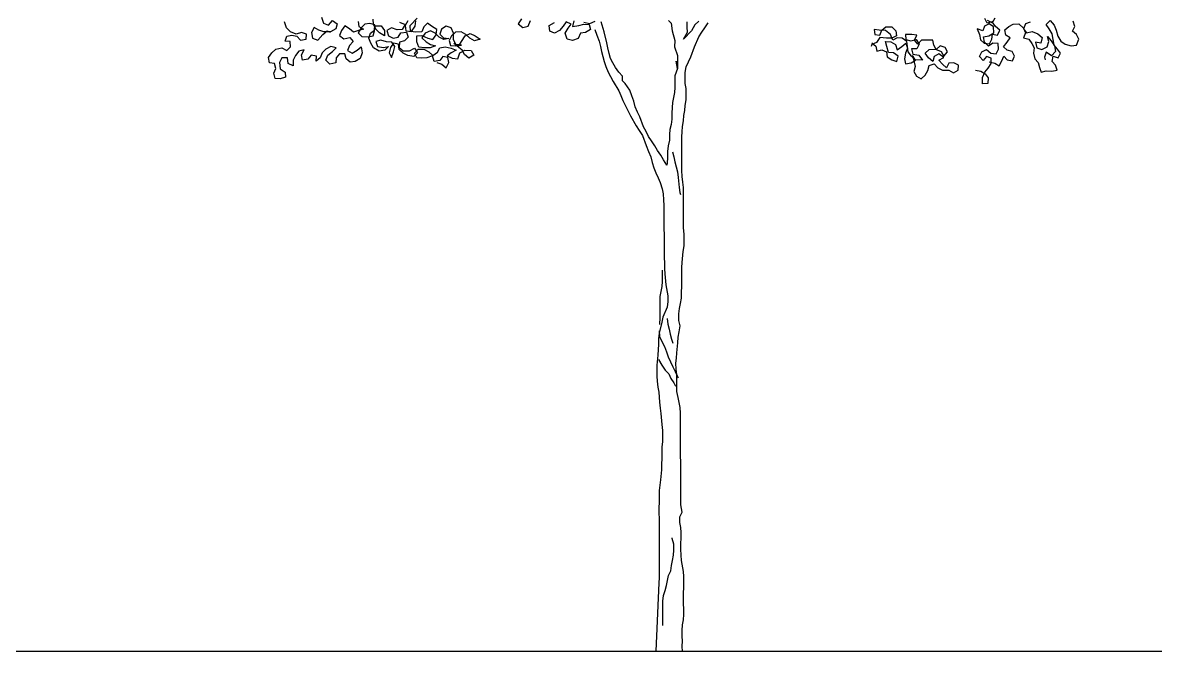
# Model space of a CAD drawing. Header units: millimetres. Extents: x 454 to 24074, y 929 to 15016.
# Drawn here: x 5746 to 8251, y 941 to 2330 of the extents above; entities that cross this region are included whole.
import ezdxf

# ---------------------------------------------------------------- set-up
doc = ezdxf.new("R2010")
doc.units = ezdxf.units.MM
doc.layers.add('cadblocksdwg.com', color=255, linetype='Continuous')

# ---------------------------------------------------------------- blocks, each defined once
blk = doc.blocks.new('Trees side 017_cad-block.com')
at = {"color": 0}
for points in [[(187.4, 2727.5), (169.6, 2711.6), (155.8, 2685.9), (120.3, 2650.3), (138, 2680), (136, 2701.7), (136, 2725.4)], [(116.8, -0.9), (114.8, 20.9), (116.7, 42.6), (114.7, 64.4), (114.7, 90.1), (116.6, 113.8), (120.6, 135.6), (122.5, 159.3), (122.5, 183), (120.5, 204.8), (120.5, 252.2), (122.4, 274), (122.4, 323.4), (120.4, 345.1), (112.4, 392.6), (110.4, 416.3), (108.4, 442), (108.4, 465.7), (110.4, 489.4), (110.4, 513.2), (108.4, 534.9), (104.4, 556.6), (104.4, 582.3), (114.2, 602.1), (108.3, 633.8), (107.9, 1031.1), (105.9, 1054.9), (98, 1098.3), (92, 1124), (91.9, 1197.2), (88, 1220.9), (87.9, 1246.6), (89.9, 1268.4), (91.8, 1292.1), (95.8, 1335.6), (97.7, 1359.3), (101.6, 1383), (105.6, 1408.7), (99.6, 1432.4), (99.6, 1460.1), (103.5, 1483.9), (107.5, 1505.6), (111.4, 1529.3), (111.4, 1555), (113.3, 1578.8), (113.3, 1661.8), (115.2, 1683.5), (119.1, 1731), (123.1, 1754.7), (123, 1806.1), (121, 1833.8), (120.8, 2007.8), (116.9, 2031.5), (114.9, 2055.2), (112.9, 2080.9), (112.7, 2227.2), (114.7, 2249), (116.6, 2272.7), (120.6, 2296.4), (122.5, 2320.1), (126.5, 2341.9), (128.4, 2363.6), (132.4, 2387.4), (132.3, 2436.8), (128.3, 2458.5), (128.3, 2506), (132.2, 2529.7), (152, 2573.2), (167.7, 2616.7), (187.5, 2660.2), (199.3, 2680), (213.1, 2699.8), (227, 2721.6)], [(1444.8, 2552.4), (1469.2, 2546.4), (1487.9, 2534.5), (1500.4, 2555.9), (1508.5, 2577), (1523.1, 2560.4), (1546.5, 2556.1), (1554.6, 2577.1), (1545, 2596.7), (1523.3, 2602.1), (1507, 2617.7), (1523.2, 2636.7), (1536.7, 2656.4), (1518, 2668.2), (1513.6, 2690.9), (1530.1, 2705.5), (1549.8, 2715.1), (1574.5, 2716.2), (1594.6, 2698.3), (1602.4, 2677.6), (1594.4, 2656.5), (1617.1, 2649.5), (1630, 2631.9), (1639.6, 2612.3), (1636.9, 2589.9), (1642.4, 2565.5), (1657, 2548.9), (1663.2, 2527.2), (1671.1, 2506.6), (1692.7, 2512.7), (1716.8, 2511.1), (1739.5, 2515.6), (1733.4, 2537.2), (1718.7, 2553.8), (1723.1, 2577.2), (1744.1, 2569.1), (1754.9, 2589.5), (1742, 2607.1), (1727.4, 2623.7), (1721.9, 2648.1), (1718.1, 2673.5), (1704.8, 2695.5), (1691.9, 2713.1), (1709.1, 2730.4), (1727.5, 2711.5), (1736.3, 2689.1), (1742.8, 2663), (1756.1, 2641), (1774.8, 2629.2), (1800.3, 2621.5), (1824, 2624.3), (1833.4, 2650.7), (1823.9, 2670.4), (1805.9, 2684.9), (1816.6, 2705.3), (1809.5, 2728.7)], [(-947.9, 2549.7), (-926.2, 2541.8), (-908.3, 2526), (-896.5, 2549.7), (-900.5, 2571.5), (-922.2, 2575.4), (-936.1, 2557.6), (-959.8, 2553.6), (-967.7, 2577.4), (-991.4, 2569.4), (-1013.2, 2567.4), (-1034.9, 2569.4), (-1044.8, 2589.1), (-1029, 2607), (-1005.3, 2607), (-983.5, 2595.1), (-965.7, 2579.3), (-946, 2593.2), (-936.1, 2613), (-912.4, 2616.9), (-886.7, 2611), (-864.9, 2603.1), (-886.7, 2591.3), (-904.4, 2577.4), (-882.7, 2567.5), (-857, 2565.6), (-849.1, 2591.3), (-827.4, 2603.2), (-799.7, 2601.2), (-787.8, 2581.5), (-809.5, 2567.6), (-829.3, 2583.4), (-839.2, 2603.2), (-874.8, 2630.8), (-853.1, 2621), (-841.2, 2640.7), (-825.4, 2664.5), (-803.7, 2674.4), (-781.9, 2664.5), (-760.2, 2650.7), (-785.9, 2642.8), (-805.7, 2654.6), (-823.5, 2670.4), (-843.2, 2682.2), (-867, 2680.2), (-884.7, 2664.4), (-894.6, 2644.6), (-888.7, 2622.9), (-866.9, 2620.9), (-841.2, 2624.9), (-866.9, 2626.9), (-876.8, 2648.6), (-876.9, 2676.3), (-886.8, 2700), (-908.5, 2705.9), (-928.3, 2694), (-936.2, 2672.3), (-920.3, 2656.5), (-896.6, 2652.5), (-918.3, 2648.6), (-938.1, 2658.4), (-955.9, 2676.2), (-975.7, 2686.1), (-999.4, 2676.2), (-1013.2, 2656.4), (-995.4, 2638.6), (-975.7, 2626.8), (-953.9, 2620.9), (-977.6, 2612.9), (-1001.3, 2612.9), (-1027, 2614.9), (-1035, 2638.6), (-1035, 2664.3), (-1013.3, 2666.3), (-987.5, 2654.4), (-965.8, 2648.5), (-952, 2668.3), (-948, 2692), (-971.8, 2705.9), (-989.6, 2719.7), (-1005.4, 2703.8), (-1013.3, 2682.1), (-1039, 2680.1), (-1062.7, 2684), (-1064.7, 2709.7), (-1033.1, 2741.4)], [(-1074.6, 2729.5), (-1086.4, 2709.7), (-1082.5, 2686), (-1058.7, 2684), (-1042.9, 2705.8), (-1039, 2729.5)], [(-1110.2, 2723.5), (-1086.4, 2713.7), (-1098.3, 2691.9), (-1120, 2689.9), (-1145.7, 2699.8), (-1165.5, 2687.9), (-1157.6, 2664.2), (-1137.8, 2654.3), (-1116, 2658.3), (-1104.2, 2678.1), (-1080.5, 2680.1), (-1072.6, 2658.3), (-1088.4, 2642.5), (-1110.1, 2636.5), (-1112.1, 2614.8), (-1094.2, 2599), (-1066.6, 2599), (-1044.8, 2610.9), (-1033, 2591.1), (-1048.8, 2575.3), (-1074.5, 2579.2), (-1094.2, 2589.1), (-1112, 2604.9), (-1114, 2628.6), (-1135.8, 2632.6), (-1149.6, 2614.8), (-1155.5, 2591), (-1145.6, 2571.3), (-1135.8, 2595), (-1129.9, 2618.7), (-1143.7, 2636.5), (-1167.4, 2638.5), (-1191.2, 2646.3), (-1212.9, 2640.4), (-1205, 2618.7), (-1179.3, 2614.7), (-1157.5, 2618.7), (-1173.3, 2602.9), (-1199, 2598.9), (-1222.8, 2612.7), (-1234.6, 2632.5), (-1242.6, 2654.2), (-1236.7, 2676), (-1218.9, 2689.8), (-1216.9, 2711.6), (-1238.7, 2717.5), (-1260.4, 2715.5), (-1276.2, 2699.6), (-1290, 2677.9), (-1274.2, 2662.1), (-1246.5, 2660.1), (-1224.8, 2664.1), (-1218.9, 2685.9), (-1214.9, 2707.6), (-1189.2, 2707.6), (-1175.4, 2687.9), (-1175.4, 2664.2), (-1197.1, 2678), (-1213, 2693.8), (-1222.9, 2715.5), (-1224.9, 2737.3)], [(-1290.1, 2727.3), (-1286.1, 2705.6), (-1266.3, 2693.7), (-1288.1, 2687.8), (-1309.8, 2679.8), (-1327.6, 2695.6), (-1347.4, 2707.5), (-1361.2, 2687.7), (-1371.1, 2665.9), (-1351.3, 2652.1), (-1325.6, 2658.1), (-1311.8, 2640.3), (-1327.6, 2622.5), (-1335.4, 2600.7), (-1315.7, 2588.9), (-1293.9, 2602.8), (-1276.1, 2616.6), (-1272.2, 2590.9), (-1280.1, 2567.2), (-1301.8, 2553.3), (-1323.5, 2551.3), (-1341.3, 2565.2), (-1347.3, 2586.9), (-1371, 2586.9), (-1384.8, 2569.1), (-1386.8, 2547.3), (-1412.5, 2541.4), (-1430.3, 2559.1), (-1420.4, 2580.9), (-1400.7, 2596.7), (-1384.9, 2612.6), (-1408.6, 2618.5), (-1430.3, 2606.6), (-1446.1, 2590.8), (-1454, 2569), (-1471.8, 2555.1), (-1469.9, 2576.9), (-1493.6, 2580.8), (-1507.4, 2563), (-1531.1, 2559), (-1535.1, 2582.8), (-1523.3, 2604.5), (-1547, 2598.6), (-1560.8, 2578.8), (-1570.7, 2559), (-1570.6, 2535.3), (-1592.4, 2545.2), (-1596.4, 2568.9), (-1620.1, 2568.8), (-1630, 2549.1), (-1628, 2521.4), (-1606.2, 2507.6), (-1604.2, 2485.8), (-1627.9, 2477.9), (-1649.7, 2479.9), (-1655.6, 2503.6), (-1645.8, 2523.4), (-1651.7, 2545.1), (-1673.5, 2547.1), (-1677.4, 2570.8), (-1663.6, 2590.6), (-1645.8, 2606.4), (-1620.1, 2612.3), (-1598.4, 2600.5), (-1582.6, 2616.3), (-1584.6, 2640.1), (-1606.3, 2642), (-1598.4, 2663.8), (-1576.7, 2667.7), (-1554.9, 2663.8), (-1539.1, 2646), (-1515.4, 2650), (-1513.4, 2671.7), (-1535.2, 2679.6), (-1558.9, 2671.7), (-1582.6, 2681.6), (-1600.4, 2699.3), (-1608.4, 2725)], [(-1448.3, 2745), (-1440.3, 2719.3), (-1418.6, 2711.4), (-1400.8, 2731.2), (-1381, 2717.3), (-1386.9, 2695.6), (-1408.7, 2681.7), (-1438.3, 2681.7), (-1460.1, 2689.6), (-1479.9, 2701.4), (-1491.7, 2679.7), (-1487.7, 2654), (-1464, 2646.1), (-1442.3, 2669.8), (-1424.5, 2685.7), (-1410.6, 2679.8)], [(-263.3, 2727), (-287.1, 2717.1), (-310.8, 2723)], [(-354.3, 2728.9), (-360.2, 2705.2), (-332.5, 2709.2), (-310.8, 2715.1), (-289, 2713.2), (-283.1, 2691.4), (-304.8, 2679.6), (-326.6, 2675.6), (-336.4, 2653.8), (-360.1, 2643.9), (-383.9, 2649.8), (-391.8, 2675.5), (-380, 2697.3), (-366.1, 2715.1), (-387.9, 2725), (-401.7, 2707.1), (-417.5, 2687.4), (-439.3, 2675.5), (-459, 2685.3), (-461, 2709.1), (-439.3, 2722.9)], [(-581.7, 2738.6), (-595.5, 2716.9), (-575.7, 2701.1), (-552, 2707), (-542.1, 2730.7)], [(1385.5, 2516.6), (1408.9, 2512.3), (1427.6, 2500.5), (1440.6, 2482.9), (1438.9, 2458.8), (1416.9, 2457), (1416.5, 2484.5), (1426.3, 2506.6), (1440.8, 2524.6), (1454.3, 2544.3), (1454.2, 2567.3), (1433.2, 2575.4), (1418.7, 2557.4), (1403, 2575.7), (1413.8, 2596), (1433.4, 2605.6), (1452.5, 2589.4), (1474.9, 2586.7), (1485.7, 2607.1), (1484.6, 2631.8), (1460.5, 2633.5), (1442.9, 2620.5), (1425.6, 2637.8), (1421.1, 2660.5), (1443.8, 2665), (1465.8, 2678.2), (1464.7, 2703), (1445, 2716.5), (1425.4, 2706.9), (1417.3, 2685.9), (1393.5, 2694.7), (1403.4, 2670.6), (1407.9, 2647.9), (1424.2, 2632.4), (1446.6, 2629.7), (1457.4, 2650.1), (1460.1, 2672.5), (1481.8, 2667.1), (1491.5, 2689.2), (1472.5, 2705.4), (1458.6, 2724.7), (1435.9, 2720.2), (1426.3, 2739.8)], [(1469.7, 2740.6), (1458.9, 2720.3), (1438.5, 2731.1)], [(1622.7, 2724.4), (1602, 2716.6), (1593.9, 2695.5), (1606.8, 2677.9), (1631.2, 2683.4), (1656, 2673), (1675.1, 2656.8), (1669, 2632.3), (1645.6, 2636.7), (1651.1, 2612.3), (1673.8, 2605.2), (1696.9, 2616.8), (1703.9, 2639.5), (1697.8, 2661.2), (1713.4, 2643), (1728.4, 2622), (1732.2, 2596.6), (1716, 2577.5), (1692.5, 2593.4), (1684.4, 2572.4), (1687.2, 2560.2)], [(47.6, 2104.6), (33.7, 2128.3), (21.9, 2148), (8, 2167.8), (-3.9, 2187.6), (-17.7, 2209.3), (-31.6, 2229.1), (-41.5, 2250.8), (-53.4, 2270.6), (-69.2, 2314), (-79.1, 2333.8), (-89, 2357.5), (-95, 2381.2), (-102.9, 2404.9), (-112.8, 2428.7), (-132.6, 2458.3), (-144.5, 2470.1), (-144.5, 2489.9), (-160.3, 2507.7), (-174.2, 2527.4), (-186.1, 2547.2), (-196, 2567), (-201.9, 2588.7), (-207.9, 2612.4), (-211.9, 2634.2), (-223.8, 2681.6), (-235.7, 2725.1)], [(54.9, 2731.3), (66.8, 2719.4), (70.8, 2685.8), (82.7, 2644.3), (80.8, 2616.6), (94.6, 2579.1), (94.7, 2523.7), (88.7, 2555.4), (94.7, 2523.7), (82.8, 2492.1), (82.9, 2440.7), (80.9, 2418.9), (73.1, 2375.4), (71.1, 2353.7), (69.2, 2330), (69.2, 2304.3), (67.2, 2280.5), (61.3, 2258.8), (59.4, 2237), (59.4, 2213.3), (53.5, 2187.6), (51.5, 2163.9), (51.5, 2138.2), (49.6, 2112.5), (47.6, 2104.6)], [(936.4, 2634.3), (954.2, 2620.4), (958.2, 2598.7), (979.9, 2604.6), (999.7, 2594.8), (1003.7, 2573), (1023.5, 2561.2), (1045.2, 2553.3), (1051.1, 2577), (1031.3, 2590.9), (1009.6, 2592.8), (1001.7, 2618.5), (995.7, 2640.2), (1019.4, 2638.3), (1039.2, 2626.4), (1047.1, 2604.7), (1066.9, 2618.6), (1084.7, 2632.4), (1090.6, 2610.7), (1082.7, 2588.9), (1078.8, 2565.2), (1082.8, 2543.5), (1106.5, 2547.4), (1126.3, 2559.3), (1112.4, 2579.1), (1124.3, 2531.6), (1118.4, 2509.9), (1130.3, 2490.1), (1150.1, 2478.3), (1167.8, 2494.1), (1179.7, 2513.9), (1185.6, 2535.6), (1207.3, 2543.6), (1223.2, 2525.8), (1242.9, 2515.9), (1270.6, 2515.9), (1290.4, 2504.1), (1310.2, 2516), (1312.1, 2537.7), (1292.3, 2547.6), (1270.6, 2545.6), (1260.7, 2525.8), (1242.9, 2541.6), (1227.1, 2559.4), (1248.8, 2571.3), (1227.1, 2587.1), (1207.3, 2575.2), (1201.4, 2553.4), (1181.6, 2569.2), (1167.7, 2589), (1185.5, 2604.8), (1213.2, 2606.8), (1236.9, 2597), (1248.8, 2577.2), (1264.6, 2595), (1254.7, 2614.8), (1233, 2620.7), (1215.2, 2604.9), (1205.3, 2624.6), (1201.3, 2646.4), (1151.9, 2646.3), (1136.1, 2628.5), (1122.2, 2646.3), (1132.1, 2668), (1110.3, 2670), (1082.7, 2670), (1084.7, 2648.2), (1106.4, 2642.3), (1128.2, 2648.3), (1142, 2628.5), (1132.1, 2608.7), (1108.4, 2608.7), (1114.4, 2585), (1140.1, 2581.1), (1155.9, 2559.3), (1126.3, 2561.3), (1108.4, 2577.1), (1094.6, 2594.9), (1090.6, 2618.6), (1088.6, 2640.3), (1068.8, 2654.2), (1047.1, 2656.1), (1027.3, 2646.2), (1017.4, 2669.9), (995.7, 2687.7), (968, 2689.6), (946.2, 2691.6), (950.2, 2669.9), (972, 2667.9), (979.8, 2689.7), (997.6, 2703.5), (1023.3, 2703.5), (1041.1, 2685.8), (1043.1, 2664), (1023.4, 2654.1), (999.6, 2654.1), (972, 2658), (956.2, 2636.3), (936.4, 2626.4), (934.4, 2618.4)], [(-263.3, 2691.5), (-255.4, 2667.7), (-245.5, 2642), (-239.5, 2618.3), (-235.5, 2596.6), (-223.6, 2553.1), (-215.7, 2531.4), (-205.8, 2507.6), (-195.9, 2487.9), (-184, 2466.2), (-160.3, 2426.6), (-150.4, 2406.9), (-142.4, 2385.1), (-108.8, 2317.9), (-85, 2274.5), (-71.1, 2254.7), (-57.3, 2233), (-41.4, 2189.5), (-31.5, 2163.8), (-21.6, 2140.1), (-15.7, 2116.4), (-7.7, 2092.7), (0.2, 2070.9), (10.1, 2049.2), (20, 2029.4), (27.9, 2001.8), (31.9, 1980), (33.9, 1954.3), (35.9, 1930.6), (36.1, 1703.2), (38.1, 1681.5), (38.1, 1655.8), (40.1, 1634), (44.1, 1586.6), (52.1, 1539.2), (52.1, 1513.5), (50.1, 1489.7), (30.4, 1446.2), (26.5, 1424.5), (14.7, 1377), (12.7, 1353.3), (12.7, 1327.6), (10.8, 1305.8), (8.8, 1282.1), (4.9, 1238.6), (5, 1191.2), (6.9, 1169.4), (9, 1143.7), (12.9, 1122), (16.9, 1078.5), (18.9, 1052.8), (22.9, 1029.1), (26.9, 981.6), (28.9, 955.9), (28.9, 906.5), (27, 884.8), (27, 833.4), (25.1, 811.6), (25.1, 785.9), (21.2, 742.4), (17.2, 718.7), (15.3, 695), (15.3, 643.6), (13.4, 621.8), (13.4, 598.1), (15.4, 574.4), (15.6, 317.4), (13.7, 295.6), (0, 0)], [(73.3, 2161.9), (79.2, 2140.2), (83.2, 2118.4), (95.1, 2075), (97.1, 2051.2), (101.1, 2007.8), (105.1, 1986), (107, 1978.1)], [(28.3, 1649.9), (28.3, 1600.4), (26.3, 1578.7), (18.5, 1535.2), (18.6, 1440.3), (16.6, 1418.5), (16.6, 1414.6)], [(50.2, 1440.3), (52.2, 1416.6), (58.1, 1394.8), (62.1, 1373.1), (68.1, 1351.4), (74, 1333.6)], [(14.7, 1386.9), (16.7, 1363.2), (26.6, 1341.4), (38.4, 1319.7), (46.4, 1296), (54.3, 1274.2), (74.1, 1230.8), (84, 1211), (93.9, 1189.3), (97.9, 1183.3)], [(12.8, 1262.3), (26.7, 1238.6), (40.5, 1216.9), (56.3, 1201.1), (66.2, 1181.3), (78.1, 1161.6), (86, 1147.8)], [(31.6, 111.8), (31.5, 216.5), (33.5, 240.3), (41.4, 262), (47.3, 283.8), (55.2, 327.3), (65, 347.1), (69, 370.8), (72.9, 392.5), (76.8, 416.3), (78.8, 438), (78.8, 463.7), (70.8, 487.4), (70.8, 491.4)]]:
    blk.add_lwpolyline(points, dxfattribs=at)

msp = doc.modelspace()

# ---------------------------------------------------------------- linework, layer by layer
msp.add_lwpolyline([(671.1, 940.9), (23739, 940.9)])

# ---------------------------------------------------------------- block references
at = {"layer": 'cadblocksdwg.com', "xscale": 0.5103099452236204, "yscale": 0.5103099452236204, "zscale": 0.5103099452236204}
msp.add_blockref('Trees side 017_cad-block.com', (7146.2, 940.9), dxfattribs=at)

doc.saveas('drawing.dxf')
